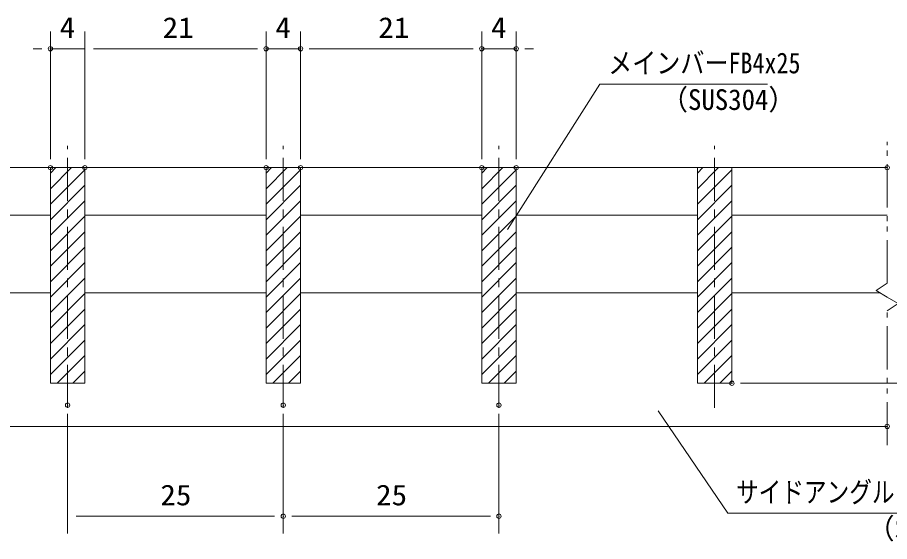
# Model space of a CAD drawing. Units: millimetres, scale not verified, with parts at other scales. Extents: x -1050 to 1050, y -742 to 742.
# Drawn here: x -156 to 350, y -481 to -177 of the extents above; entities that cross this region are included whole.
import ezdxf
from ezdxf.enums import TextEntityAlignment as Align

# ---------------------------------------------------------------- set-up
doc = ezdxf.new("R2010")
doc.units = ezdxf.units.MM
doc.header["$LTSCALE"] = 5
doc.header["$PDMODE"] = 32
doc.header["$PDSIZE"] = 2.5
doc.linetypes.add('CHAIN1', pattern=[8, 5, -1, 1, -1])
doc.linetypes.add('DOUBLE_CHAIN1', pattern=[8.8, 5, -1, 0.6, -0.6, 0.6, -1])
for name, color, linetype, lineweight in [('0-1_寸法注釈', 2, 'Continuous', 9), ('0-2_蓋', 5, 'Continuous', 9), ('0-4_DEFPOINTS', 134, 'Continuous', 9), ('0-5_中心線', 6, 'CHAIN1', 9), ('0-7_ハッチング', 4, 'Continuous', 9), ('0-8_想像線', 134, 'DOUBLE_CHAIN1', 9)]:
    doc.layers.add(name, color=color, linetype=linetype, lineweight=lineweight)
doc.styles.add('ＭＳ ゴシック', font='')
doc.styles.get('ＭＳ ゴシック').set_extended_font_data('MS Gothic')

msp = doc.modelspace()

# ---------------------------------------------------------------- linework, layer by layer
at = {"layer": '0-1_寸法注釈'}
for p, q in [((-136.5, -258.884), (-136.5, -184.975)), ((-116.5, -258.884), (-116.5, -184.975)), ((-116.5, -258.884), (-116.5, -184.975)), ((-11.5, -258.884), (-11.5, -184.975)), ((-11.5, -258.884), (-11.5, -184.975)), ((8.5, -258.884), (8.5, -184.975)), ((8.5, -258.884), (8.5, -184.975)), ((113.5, -258.884), (113.5, -184.975)), ((113.5, -258.884), (113.5, -184.975)), ((133.5, -258.884), (133.5, -184.975)), ((-141.5, -194.975), (-146.5, -194.975)), ((-116.5, -194.975), (-136.5, -194.975)), ((-111.5, -194.975), (-16.5, -194.975)), ((-111.5, -194.975), (-106.5, -194.975)), ((-16.5, -194.975), (-21.5, -194.975)), ((-11.5, -194.975), (8.5, -194.975)), ((13.5, -194.975), (18.5, -194.975)), ((13.5, -194.975), (108.5, -194.975)), ((108.5, -194.975), (103.5, -194.975)), ((113.5, -194.975), (133.5, -194.975)), ((138.5, -194.975), (143.5, -194.975)), ((263.5, -388.884), (408.665, -388.884)), ((-126.5, -406.585), (-126.5, -475.95)), ((-1.5, -406.585), (-1.5, -475.95)), ((-1.5, -406.585), (-1.5, -475.95)), ((123.5, -406.585), (123.5, -475.95)), ((-121.5, -465.95), (-6.5, -465.95)), ((3.5, -465.95), (118.5, -465.95))]:
    msp.add_line(p, q, dxfattribs=at)
for points in [[(279.186, -215.492), (181.996, -215.492), (128.485, -299.742)], [(395.401, -464.259), (256.092, -464.259), (215.782, -404.939)]]:
    msp.add_lwpolyline(points, dxfattribs=at)
at = {"layer": '0-2_蓋'}
for p, q in [((-351.5, -263.884), (348.5, -263.884)), ((-136.5, -263.884), (-136.5, -388.884)), ((-136.5, -263.884), (-116.5, -263.884)), ((-116.5, -388.884), (-116.5, -263.884)), ((-11.5, -263.884), (-11.5, -388.884)), ((-11.5, -263.884), (8.5, -263.884)), ((8.5, -388.884), (8.5, -263.884)), ((113.5, -263.884), (113.5, -388.884)), ((113.5, -263.884), (133.5, -263.884)), ((133.5, -388.884), (133.5, -263.884)), ((238.5, -263.884), (238.5, -388.884)), ((238.5, -263.884), (258.5, -263.884)), ((258.5, -388.884), (258.5, -263.884)), ((-241.5, -291.384), (-136.5, -291.384)), ((-116.5, -291.384), (-11.5, -291.384)), ((8.5, -291.384), (113.5, -291.384)), ((133.5, -291.384), (238.5, -291.384)), ((258.5, -291.384), (348.5, -291.384)), ((-241.5, -336.384), (-136.5, -336.384)), ((-116.5, -336.384), (-11.5, -336.384)), ((8.5, -336.384), (113.5, -336.384)), ((133.5, -336.384), (238.5, -336.384)), ((258.5, -336.384), (344.289, -336.384)), ((-136.5, -388.884), (-116.5, -388.884)), ((-11.5, -388.884), (8.5, -388.884)), ((113.5, -388.884), (133.5, -388.884)), ((238.5, -388.884), (258.5, -388.884)), ((-351.5, -413.884), (348.5, -413.884))]:
    msp.add_line(p, q, dxfattribs=at)
at = {"layer": '0-4_DEFPOINTS'}
for p in [(-136.5, -194.975), (-11.5, -194.975), (8.5, -194.975), (113.5, -194.975), (133.5, -194.975), (-136.5, -263.884), (-116.5, -263.884), (-11.5, -263.884), (8.5, -263.884), (113.5, -263.884), (133.5, -263.884), (348.5, -263.884), (348.5, -263.884), (258.5, -388.884), (-126.5, -401.585), (-1.5, -401.585), (123.5, -401.585), (348.5, -413.884), (-1.5, -465.95), (123.5, -465.95)]:
    msp.add_point(p, dxfattribs=at)
at = {"layer": '0-5_中心線'}
for p, q in [((-126.5, -403.111), (-126.5, -251.182)), ((-1.5, -403.111), (-1.5, -251.182)), ((123.5, -403.111), (123.5, -251.182)), ((248.5, -403.111), (248.5, -251.182))]:
    msp.add_line(p, q, dxfattribs=at)
at = {"layer": '0-7_ハッチング'}
for p, q in [((-136.5, -267.124), (-133.259, -263.884)), ((-136.5, -276.105), (-124.279, -263.884)), ((-136.5, -285.085), (-116.5, -265.085)), ((-11.5, -267.124), (-8.259, -263.884)), ((-11.5, -276.105), (0.721, -263.884)), ((-11.5, -285.085), (8.5, -265.085)), ((113.5, -267.124), (116.741, -263.884)), ((113.5, -276.105), (125.721, -263.884)), ((113.5, -285.085), (133.5, -265.085)), ((238.5, -267.124), (241.741, -263.884)), ((238.5, -276.105), (250.721, -263.884)), ((238.5, -285.085), (258.5, -265.085)), ((-136.5, -294.065), (-116.5, -274.065)), ((-11.5, -294.065), (8.5, -274.065)), ((113.5, -294.065), (133.5, -274.065)), ((238.5, -294.065), (258.5, -274.065)), ((-136.5, -303.045), (-116.5, -283.045)), ((-11.5, -303.045), (8.5, -283.045)), ((113.5, -303.045), (133.5, -283.045)), ((238.5, -303.045), (258.5, -283.045)), ((-136.5, -312.026), (-116.5, -292.026)), ((-11.5, -312.026), (8.5, -292.026)), ((113.5, -312.026), (133.5, -292.026)), ((238.5, -312.026), (258.5, -292.026)), ((-136.5, -321.006), (-116.5, -301.006)), ((-11.5, -321.006), (8.5, -301.006)), ((113.5, -321.006), (133.5, -301.006)), ((238.5, -321.006), (258.5, -301.006)), ((-136.5, -329.986), (-116.5, -309.986)), ((-11.5, -329.986), (8.5, -309.986)), ((113.5, -329.986), (133.5, -309.986)), ((238.5, -329.986), (258.5, -309.986)), ((-136.5, -338.966), (-116.5, -318.966)), ((-11.5, -338.966), (8.5, -318.966)), ((113.5, -338.966), (133.5, -318.966)), ((238.5, -338.966), (258.5, -318.966)), ((-136.5, -347.947), (-116.5, -327.947)), ((-11.5, -347.947), (8.5, -327.947)), ((113.5, -347.947), (133.5, -327.947)), ((238.5, -347.947), (258.5, -327.947)), ((-136.5, -356.927), (-116.5, -336.927)), ((-11.5, -356.927), (8.5, -336.927)), ((113.5, -356.927), (133.5, -336.927)), ((238.5, -356.927), (258.5, -336.927)), ((-136.5, -365.907), (-116.5, -345.907)), ((-11.5, -365.907), (8.5, -345.907)), ((113.5, -365.907), (133.5, -345.907)), ((238.5, -365.907), (258.5, -345.907)), ((-136.5, -374.887), (-116.5, -354.887)), ((-11.5, -374.887), (8.5, -354.887)), ((113.5, -374.887), (133.5, -354.887)), ((238.5, -374.887), (258.5, -354.887)), ((-136.5, -383.868), (-116.5, -363.868)), ((-11.5, -383.868), (8.5, -363.868)), ((113.5, -383.868), (133.5, -363.868)), ((238.5, -383.868), (258.5, -363.868)), ((-132.536, -388.884), (-116.5, -372.848)), ((-7.536, -388.884), (8.5, -372.848)), ((117.464, -388.884), (133.5, -372.848)), ((242.464, -388.884), (258.5, -372.848)), ((-123.555, -388.884), (-116.5, -381.828)), ((1.445, -388.884), (8.5, -381.828)), ((126.445, -388.884), (133.5, -381.828)), ((251.445, -388.884), (258.5, -381.828))]:
    msp.add_line(p, q, dxfattribs=at)
for points in [[(-116.5, -263.884), (-136.5, -263.884), (-136.5, -388.884), (-116.5, -388.884)], [(8.5, -263.884), (-11.5, -263.884), (-11.5, -388.884), (8.5, -388.884)], [(133.5, -263.884), (113.5, -263.884), (113.5, -388.884), (133.5, -388.884)], [(258.5, -263.884), (238.5, -263.884), (238.5, -388.884), (258.5, -388.884)]]:
    msp.add_lwpolyline(points, close=True, dxfattribs=at)
at = {"layer": '0-8_想像線'}
for p, q in [((348.5, -330.935), (348.5, -248.833)), ((348.5, -330.935), (342.207, -335.147)), ((342.207, -335.147), (348.5, -338.884)), ((348.5, -424.829), (348.5, -346.833))]:
    msp.add_line(p, q, dxfattribs=at)
msp.add_lwpolyline([(348.5, -346.833), (354.793, -342.62), (348.5, -338.884)], dxfattribs=at)

# ---------------------------------------------------------------- texts
at = {"layer": '0-1_寸法注釈', "color": 7, "style": 'ＭＳ ゴシック'}
for s, height, width, p in [('21', 12.02, 1.1, (-71.423, -192.288)), ('21', 12.02, 1.1, (53.577, -192.288)), ('4', 12.02, 1.1, (-131.085, -192.288)), ('4', 12.02, 1.1, (-6.085, -192.288)), ('4', 12.02, 1.1, (118.915, -192.288)), ('メインバーFB4x25', 12.03, 0.85, (186.773, -212.805)), ('（SUS304）', 12.02, 0.95, (217.482, -234.049)), ('サイドアングル L3x30x30', 12.03, 0.8, (260.869, -461.572)), ('25', 12.02, 1.1, (-72.733, -463.263)), ('25', 12.02, 1.1, (52.267, -463.263)), ('（SUS304）', 12.02, 0.95, (337.183, -482.692))]:
    msp.add_text(s, height=height, dxfattribs=dict(at, width=width)).set_placement(p, align=Align.BOTTOM_LEFT)

doc.saveas('drawing.dxf')
